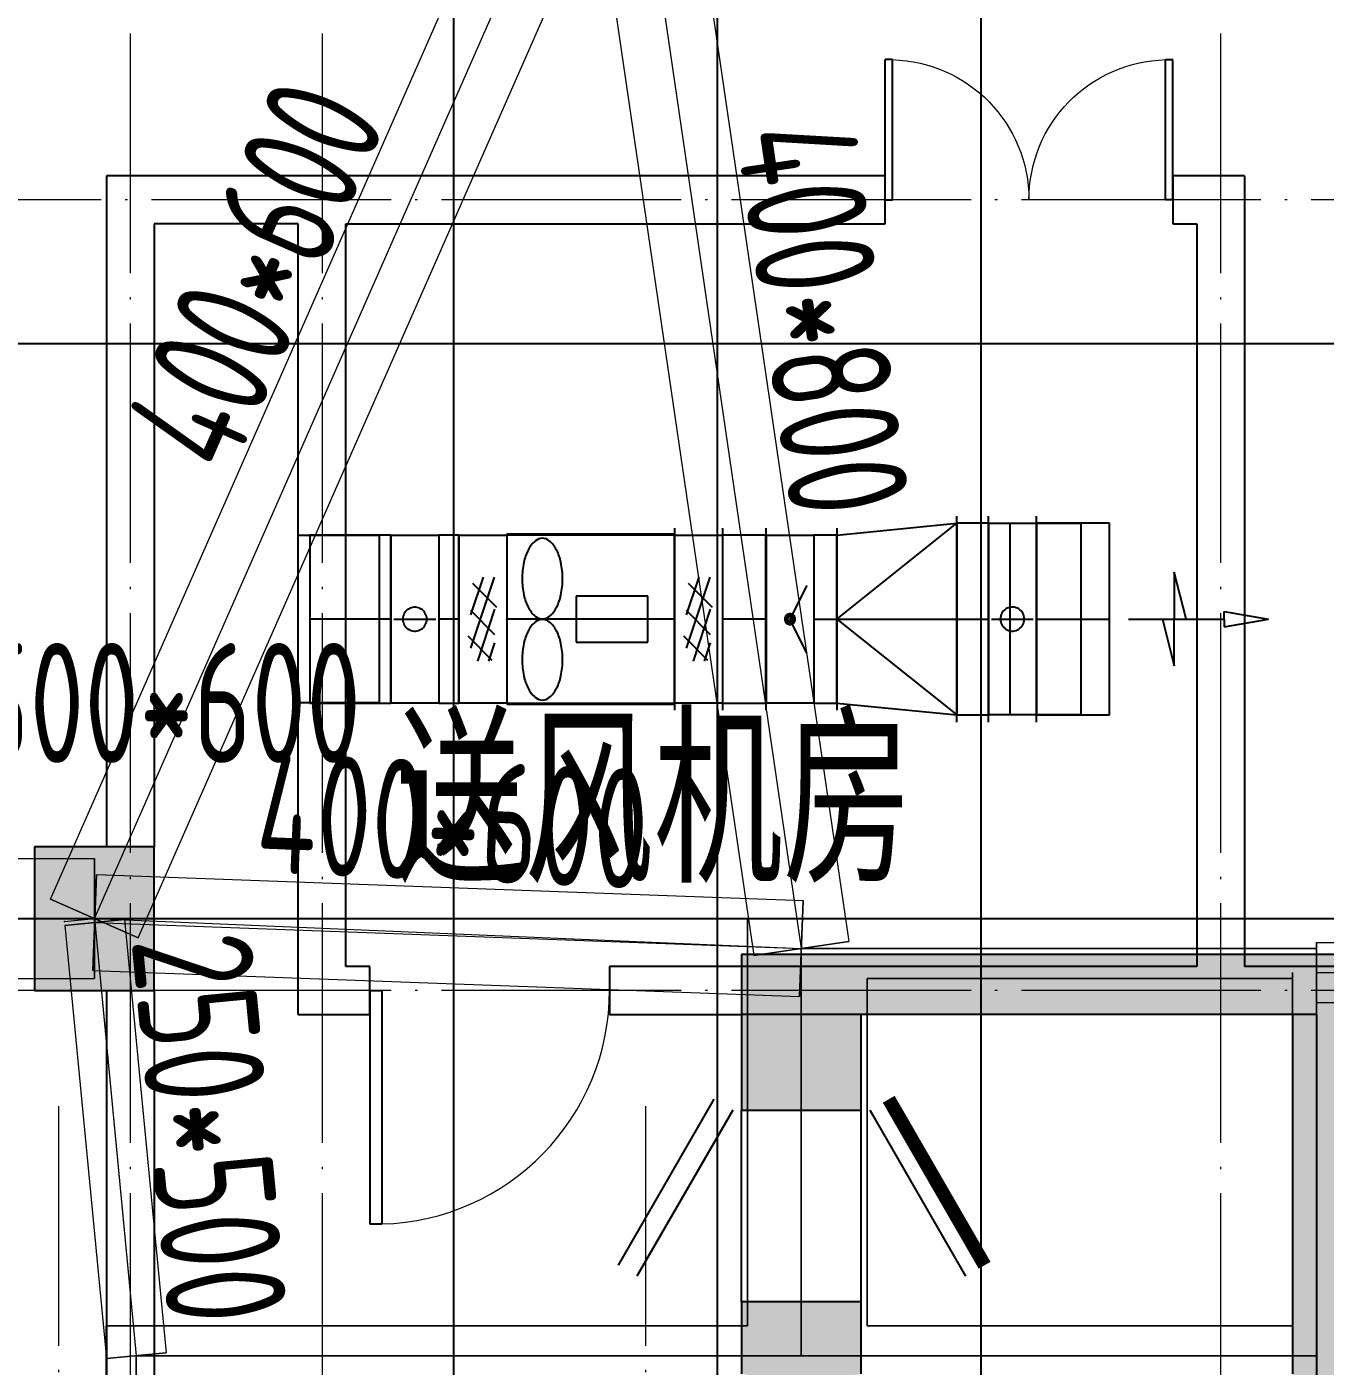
# Model space of a CAD drawing. Extents: x 369444 to 684549, y -549309 to 575337.
# Drawn here: x 480493 to 485911, y 399889 to 405479 of the extents above; entities that cross this region are included whole.
import ezdxf

# ---------------------------------------------------------------- set-up
doc = ezdxf.new("R2010")
doc.units = 0
doc.header["$LTSCALE"] = 1000
doc.header["$MEASUREMENT"] = 0
for name, pattern in [('CENTER2', [1.125, 0.75, -0.125, 0.125, -0.125]), ('DASH', [0.35, 0.25, -0.1]), ('DOTE', [2.42, 2, -0.2, 0.02, -0.2])]:
    doc.linetypes.add(name, pattern=pattern)
for name, color, linetype, lineweight, true_color in [('-1-0-1', 7, 'Continuous', 0, 0xc0c0c0), ('-1-1-2', 7, 'Continuous', 0, 0xc0c0c0), ('-2-0-1', 1, 'Continuous', 0, 0xff0000), ('-2-1-2', 9, 'Continuous', 0, 0x808080), ('1-6-1', 7, 'Continuous', 0, 0x55ff55), ('1-6-2', 7, 'Continuous', 0, 0x55ff55), ('11-6-1', 2, 'Continuous', 0, 0xffff00), ('11-6-2', 2, 'Continuous', 0, 0xffff00), ('11-6-5', 2, 'Continuous', 0, 0xffff00), ('12-6-1', 4, 'Continuous', 0, 0x00ffff), ('12-6-2', 4, 'Continuous', 0, 0x00ffff), ('12-6-5', 4, 'Continuous', 0, 0x00ffff)]:
    doc.layers.add(name, color=color, linetype=linetype, lineweight=lineweight, true_color=true_color)
for name, color, linetype in [('A-WALL-HATCH', 8, 'Continuous'), ('COLUMN', 9, 'Continuous'), ('DOTE', 1, 'Continuous'), ('DUCT-送风中心线', 1, 'CENTER2'), ('DUCT-送风法兰', 2, 'Continuous'), ('DUCT-送风管', 11, 'Continuous'), ('DUCT-送风管端线', 2, 'Continuous'), ('DUCT-送风阀门', 7, 'Continuous'), ('Hvac-Hide', 8, 'DASH'), ('PUB_HATCH', 8, 'Continuous'), ('WALL', 9, 'Continuous'), ('WINDOW', 4, 'Continuous'), ('颜洞口', 1, 'Continuous'), ('风管标注', 3, 'Continuous')]:
    doc.layers.add(name, color=color, linetype=linetype)
doc.layers.add('DOTE2', color=122, linetype='DOTE', lineweight=9)
doc.layers.add('TEXT', color=7, linetype='Continuous', lineweight=13)
doc.styles.add('_HZTXT', font='txt.shx', dxfattribs={"width": 0.8, "bigfont": 'HZTXT.shx'})
doc.styles.add('yjkcad', font='yjkeng.shx', dxfattribs={"width": 0.7, "height": 250, "bigfont": 'yjkchn.shx'})

# ---------------------------------------------------------------- blocks, each defined once
blk = doc.blocks.new('$DorLib2D$00000002')
for p, q in [((-0.5, 0), (-0.5, 0.4875)), ((-0.475, 0.4875), (-0.5, 0.4875)), ((-0.475, 0), (-0.475, 0.4875)), ((0.475, 0), (0.475, 0.4875)), ((0.475, 0.4875), (0.5, 0.4875)), ((0.5, 0), (0.5, 0.4875)), ((-0.5, 0), (-0.475, 0)), ((0.5, 0), (0.475, 0))]:
    blk.add_line(p, q)
at = {"lineweight": 13}
for centre, start, end in [((-0.4875, 0), 0, 88.5307), ((0.4875, 0), 91.4693, 180)]:
    blk.add_arc(centre, 0.4875, start, end, dxfattribs=at)
blk = doc.blocks.new('$DorLib2D$00000001')
for p, q in [((0.45, 0.975), (0.5, 0.975)), ((0.45, 0), (0.45, 0.975)), ((0.5, 0), (0.5, 0.975)), ((0.5, 0), (0.45, 0))]:
    blk.add_line(p, q)
at = {"lineweight": 13}
blk.add_arc((0.475, 0), 0.975, 91.4693, 180, dxfattribs=at)
blk = doc.blocks.new('$DorLib2D$00000196')
at = {"color": 0}
for p, q in [((-0.5, 0.3571), (0.366, 0.8571)), ((-0.5, -0.3571), (0.366, -0.8571)), ((-0.5571, -0.4561), (0.3089, -0.9561))]:
    blk.add_line(p, q, dxfattribs=at)
at = {"color": 0, "const_width": 0.0714}
blk.add_lwpolyline([(-0.5571, 0.4561), (0.3089, 0.9561)], dxfattribs=at)
blk = doc.blocks.new('N-风管')
at = {"color": 0}
for p, q in [((38489319152.223488, 3905497834.975784, 3000.000007), (38489318452.223488, 3905497834.975784, 3000.000007)), ((38489318452.223488, 3905497834.975784, 3000.000007), (38489318452.223488, 3905497124.975784, 3000.000007)), ((38489319152.223488, 3905497124.975784, 3000.000007), (38489319152.223488, 3905497834.975784, 3000.000007)), ((38489321287.434731, 3905497480.634282, -12000), (38489321237.434731, 3905497675.809836, -12000)), ((38489321237.434731, 3905497675.809836, -12000), (38489321237.434731, 3905497480.634282, -12000)), ((38489319039.859497, 3905497575.598365, 3000.000007), (38489318740.654831, 3905497575.598365, 3000.000007)), ((38489318740.654831, 3905497575.598365, 3000.000007), (38489318740.654831, 3905497384.353204, 3000.000007)), ((38489319039.859497, 3905497384.353204, 3000.000007), (38489319039.859497, 3905497575.598365, 3000.000007)), ((38489321445.783272, 3905497479.975731, -12000), (38489321445.783272, 3905497511.437424, -12000)), ((38489321445.783272, 3905497511.437424, -12000), (38489321630.696968, 3905497479.975731, -12000)), ((38489318740.654831, 3905497479.975784, 3000.000007), (38489318600.277267, 3905497479.975784, 3000.000007)), ((38489321045.98481, 3905497479.975731, -12000), (38489321445.783272, 3905497479.975731, -12000)), ((38489321187.603439, 3905497479.975731, -12000), (38489321237.434731, 3905497285.458727, -12000)), ((38489321237.434731, 3905497285.458727, -12000), (38489321237.434731, 3905497480.634282, -12000)), ((38489321445.783272, 3905497448.514038, -12000), (38489321630.696968, 3905497479.975731, -12000)), ((38489321445.783272, 3905497479.975731, -12000), (38489321445.783272, 3905497448.514038, -12000)), ((38489318740.654831, 3905497384.353204, 3000.000007), (38489319039.859497, 3905497384.353204, 3000.000007)), ((38489318452.223488, 3905497124.975784, 3000.000007), (38489319152.223488, 3905497124.975784, 3000.000007))]:
    blk.add_line(p, q, dxfattribs=at)
for centre, major_axis, ratio, start_param, end_param in [((38489318600.277267, 3905497771.417869, 3000.000007), (0.000046, 46.022863), 0.9859156838, 0.0000010201, 0.6838581003), ((38489318600.277267, 3905497771.417869, 3000.000007), (0.000226, 46.022863), 0.9859152181, -0.6838522571, 0.0000049912), ((38489318722.041061, 3905497674.651381, 3000.000007), (-0.000857, 206.373692), 0.9859157873, 1.100606307, 1.3633180995), ((38489318646.921387, 3905497713.372541, 3000.000007), (0.001229, 120.906401), 0.9859153394, 0.6838673752, 1.1006206862), ((38489318553.633141, 3905497713.372541, 3000.000007), (0.000716, 120.906362), 0.9859155793, -1.1006046623, -0.6838511208), ((38489318478.513474, 3905497674.651381, 3000.000007), (-0.002857, 206.373879), 0.9859149594, -1.363336033, -1.1006245105), ((38489318841.481491, 3905497649.149613, 3000.000007), (-0.000195, 330.175539), 0.9859153253, 1.3633217129, 1.5707957435), ((38489318359.073036, 3905497649.149613, 3000.000007), (0.000195, 330.175535), 0.9859153135, -1.5707957442, -1.3633217112), ((38489318841.481491, 3905497649.149613, 3000.000007), (0.000195, 330.175539), 0.9859153253, 1.5707969101, 1.7782709407), ((38489318359.073036, 3905497649.149613, 3000.000007), (-0.000195, 330.175535), 0.9859153135, 4.5049143648, 4.7123883978), ((38489318722.041061, 3905497623.647845, 3000.000007), (0.00093, 206.37369), 0.9859157968, 1.7782749061, 2.0409867044), ((38489318478.513474, 3905497623.647845, 3000.000007), (0.002783, 206.373877), 0.9859149689, 4.2422168063, 4.5049283346), ((38489318646.921387, 3905497584.926686, 3000.000007), (-0.001079, 120.906398), 0.9859153514, 2.040973206, 2.4577265285), ((38489318600.277267, 3905497526.881358, 3000.000007), (-0.000067, 46.022863), 0.9859157191, 2.4577341279, 3.141591179), ((38489318600.277267, 3905497526.881358, 3000.000007), (-0.000206, 46.022863), 0.9859152533, 3.1415881168, 3.825445336), ((38489318553.633141, 3905497584.926686, 3000.000007), (-0.000866, 120.906359), 0.9859155912, 3.8254425243, 4.2421960772), ((38489318722.041061, 3905497336.303724, 3000.000007), (-0.00093, 206.37369), 0.9859157968, 1.1006059492, 1.3633177475), ((38489318646.921387, 3905497375.024883, 3000.000007), (0.001079, 120.906398), 0.9859153514, 0.6838661251, 1.1006194476), ((38489318600.277267, 3905497433.07021, 3000.000007), (0.000067, 46.022863), 0.9859157191, 0.0000014746, 0.6838585256), ((38489318600.277267, 3905497433.07021, 3000.000007), (0.000206, 46.022863), 0.9859152533, -0.6838526825, 0.0000045368), ((38489318553.633141, 3905497375.024883, 3000.000007), (0.000866, 120.906359), 0.9859155912, -1.1006034236, -0.6838498707), ((38489318478.513474, 3905497336.303724, 3000.000007), (-0.002783, 206.373877), 0.9859149689, -1.363335681, -1.1006241527), ((38489318841.481491, 3905497310.801955, 3000.000007), (-0.000195, 330.175539), 0.9859153253, 1.3633217129, 1.5707957435), ((38489318359.073036, 3905497310.801955, 3000.000007), (0.000195, 330.175535), 0.9859153135, -1.5707957442, -1.3633217112), ((38489318841.481491, 3905497310.801955, 3000.000007), (0.000195, 330.175539), 0.9859153253, 1.5707969101, 1.7782709407), ((38489318359.073036, 3905497310.801955, 3000.000007), (-0.000195, 330.175535), 0.9859153135, 4.5049143648, 4.7123883978), ((38489318722.041061, 3905497285.300187, 3000.000007), (0.000857, 206.373692), 0.9859157873, 1.7782745541, 2.0409863466), ((38489318478.513474, 3905497285.300187, 3000.000007), (0.002857, 206.373879), 0.9859149594, 4.2422171641, 4.5049286865), ((38489318646.921387, 3905497246.579028, 3000.000007), (-0.001229, 120.906401), 0.9859153394, 2.0409719674, 2.4577252784), ((38489318600.277267, 3905497188.5337, 3000.000007), (-0.000046, 46.022863), 0.9859156838, 2.4577345533, 3.1415916335), ((38489318600.277267, 3905497188.5337, 3000.000007), (-0.000226, 46.022863), 0.9859152181, 3.1415876624, 3.8254449107), ((38489318553.633141, 3905497246.579028, 3000.000007), (-0.000716, 120.906362), 0.9859155793, 3.8254437744, 4.2421973158)]:
    blk.add_ellipse(centre, major_axis=major_axis, ratio=ratio, start_param=start_param, end_param=end_param, dxfattribs=at)
for p in [(38489318452.223488, 3905497479.975784, 3000.000007), (38489319152.223488, 3905497479.975784, 3000.000007)]:
    blk.add_point(p, dxfattribs=at)
at = {"layer": 'DUCT-送风中心线', "color": 0}
for p, q in [((38489317967.992218, 3905497479.975784), (38489317630.199127, 3905497479.975784)), ((38489318252.223488, 3905497479.975784), (38489318167.992218, 3905497479.975784)), ((38489319152.023491, 3905497479.975777), (38489318452.223488, 3905497479.975784)), ((38489319533.338181, 3905497479.975777), (38489319352.423492, 3905497479.975777)), ((38489319733.337807, 3905497479.975739), (38489319829.123238, 3905497479.975723)), ((38489319829.523232, 3905497479.975723), (38489320329.523239, 3905497480.32106)), ((38489320329.723244, 3905497480.32106), (38489320461.302063, 3905497480.321266)), ((38489320661.702057, 3905497480.321266), (38489320966.98217, 3905497480.321266))]:
    blk.add_line(p, q, dxfattribs=at)
at = {"layer": 'DUCT-送风法兰', "color": 0}
for p, q in [((38489320329.623238, 3905497050.32106), (38489320329.623238, 3905497910.32106)), ((38489320461.402061, 3905497050.321266), (38489320461.402061, 3905497910.321266)), ((38489320661.602058, 3905497050.321266), (38489320661.602058, 3905497910.321266)), ((38489319152.123489, 3905497859.975777), (38489319152.123489, 3905497099.975777)), ((38489319352.323486, 3905497859.975777), (38489319352.323486, 3905497099.975777)), ((38489319533.438187, 3905497859.975777), (38489319533.438187, 3905497099.975777)), ((38489319829.423233, 3905497859.975723), (38489319829.423233, 3905497099.975723))]:
    blk.add_line(p, q, dxfattribs=at)
at = {"layer": 'DUCT-送风管', "color": 0}
for p, q in [((38489319829.523232, 3905497479.975723), (38489320329.523392, 3905497880.32106)), ((38489319829.523376, 3905497829.975723), (38489320329.523392, 3905497880.32106)), ((38489320461.301437, 3905497880.321266), (38489320329.72261, 3905497880.32106)), ((38489320461.502098, 3905497880.321274), (38489320661.502098, 3905497880.321259)), ((38489320966.98217, 3905497880.321266), (38489320661.702057, 3905497880.321266)), ((38489317967.992218, 3905497829.975784), (38489317630.199127, 3905497829.975784)), ((38489317967.992218, 3905497829.975784), (38489318167.992218, 3905497829.975784)), ((38489318252.223488, 3905497829.975784), (38489318167.992218, 3905497829.975784)), ((38489318252.223488, 3905497829.975784), (38489318452.223488, 3905497829.975784)), ((38489319152.023499, 3905497829.975777), (38489318452.223503, 3905497829.975784)), ((38489319152.223488, 3905497829.975777), (38489319352.223488, 3905497829.975777)), ((38489319533.338181, 3905497829.975777), (38489319352.423492, 3905497829.975777)), ((38489319533.538254, 3905497829.975784), (38489319733.538254, 3905497829.975746)), ((38489319829.123291, 3905497829.975723), (38489319733.337868, 3905497829.975739)), ((38489319829.523232, 3905497479.975723), (38489320329.523079, 3905497080.32106)), ((38489317630.199127, 3905497129.975784), (38489317967.992218, 3905497129.975784)), ((38489318167.992218, 3905497129.975784), (38489317967.992218, 3905497129.975784)), ((38489318167.992218, 3905497129.975784), (38489318252.223488, 3905497129.975784)), ((38489318452.223488, 3905497129.975784), (38489318252.223488, 3905497129.975784)), ((38489318452.223488, 3905497129.975784), (38489319152.023483, 3905497129.975777)), ((38489319352.223488, 3905497129.975777), (38489319152.223488, 3905497129.975777)), ((38489319352.423492, 3905497129.975777), (38489319533.338181, 3905497129.975777)), ((38489319733.538116, 3905497129.975746), (38489319533.538116, 3905497129.975784)), ((38489319733.337753, 3905497129.975739), (38489319829.123177, 3905497129.975723)), ((38489319829.523087, 3905497129.975723), (38489320329.523079, 3905497080.32106)), ((38489320329.723862, 3905497080.32106), (38489320461.302689, 3905497080.321266)), ((38489320661.502022, 3905497080.321259), (38489320461.502022, 3905497080.321274)), ((38489320661.702057, 3905497080.321266), (38489320966.98217, 3905497080.321266))]:
    blk.add_line(p, q, dxfattribs=at)
at = {"layer": 'DUCT-送风管端线', "color": 0}
for p, q in [((38489320329.523079, 3905497080.32106), (38489320329.523392, 3905497880.32106)), ((38489320329.72261, 3905497880.32106), (38489320329.723862, 3905497080.32106)), ((38489320461.302689, 3905497080.321266), (38489320461.301437, 3905497880.321266)), ((38489320461.502098, 3905497880.321274), (38489320461.502022, 3905497080.321274)), ((38489320661.502098, 3905497880.321259), (38489320661.502022, 3905497080.321259)), ((38489320661.702057, 3905497880.321266), (38489320661.702057, 3905497080.321266)), ((38489320966.98217, 3905497080.321266), (38489320966.98217, 3905497880.321266)), ((38489317630.199127, 3905497829.975784), (38489317630.199127, 3905497129.975784)), ((38489317967.992218, 3905497129.975784), (38489317967.992218, 3905497829.975784)), ((38489317967.992218, 3905497829.975784), (38489317967.992218, 3905497129.975784)), ((38489318167.992218, 3905497829.975784), (38489318167.992218, 3905497129.975784)), ((38489318167.992218, 3905497829.975784), (38489318167.992218, 3905497129.975784)), ((38489318252.223488, 3905497129.975784), (38489318252.223488, 3905497829.975784)), ((38489318252.223488, 3905497829.975784), (38489318252.223488, 3905497129.975784)), ((38489318452.223503, 3905497829.975784), (38489318452.223488, 3905497129.975784)), ((38489318452.223488, 3905497829.975784), (38489318452.223488, 3905497129.975784)), ((38489319152.023483, 3905497129.975777), (38489319152.023499, 3905497829.975777)), ((38489319152.223488, 3905497829.975777), (38489319152.223488, 3905497129.975777)), ((38489319352.223488, 3905497829.975777), (38489319352.223488, 3905497129.975777)), ((38489319352.423492, 3905497829.975777), (38489319352.423492, 3905497129.975777)), ((38489319533.338181, 3905497129.975777), (38489319533.338181, 3905497829.975777)), ((38489319533.538254, 3905497829.975784), (38489319533.538116, 3905497129.975784)), ((38489319733.538254, 3905497829.975746), (38489319733.538116, 3905497129.975746)), ((38489319829.123177, 3905497129.975723), (38489319829.123291, 3905497829.975723)), ((38489319829.523376, 3905497829.975723), (38489319829.523087, 3905497129.975723))]:
    blk.add_line(p, q, dxfattribs=at)
at = {"layer": 'DUCT-送风阀门', "color": 0}
for p, q in [((38489318302.223488, 3905497498.201447), (38489318353.94561, 3905497654.975784)), ((38489318302.223488, 3905497358.201447), (38489318400.133629, 3905497654.975784)), ((38489319202.223488, 3905497498.201439), (38489319253.94561, 3905497654.975777)), ((38489319202.223488, 3905497358.201439), (38489319300.133629, 3905497654.975777)), ((38489318410.348503, 3905497528.27227), (38489318310.348503, 3905497629.308571)), ((38489319310.348503, 3905497528.272263), (38489319210.348503, 3905497629.308563)), ((38489319703.538208, 3905497619.975746), (38489319633.538193, 3905497479.975761)), ((38489318018.386482, 3905497486.242447), (38489318017.992218, 3905497479.975784)), ((38489318019.563057, 3905497492.410278), (38489318018.386482, 3905497486.242447)), ((38489318021.503403, 3905497498.382011), (38489318019.563057, 3905497492.410278)), ((38489318024.17688, 3905497504.063469), (38489318021.503403, 3905497498.382011)), ((38489318027.541367, 3905497509.365044), (38489318024.17688, 3905497504.063469)), ((38489318031.543793, 3905497514.20314), (38489318027.541367, 3905497509.365044)), ((38489318036.121017, 3905497518.50145), (38489318031.543793, 3905497514.20314)), ((38489318041.200867, 3905497522.192177), (38489318036.121017, 3905497518.50145)), ((38489318046.703247, 3905497525.21714), (38489318041.200867, 3905497522.192177)), ((38489318052.541367, 3905497527.52861), (38489318046.703247, 3905497525.21714)), ((38489318058.623154, 3905497529.090149), (38489318052.541367, 3905497527.52861)), ((38489318064.852692, 3905497529.877121), (38489318058.623154, 3905497529.090149)), ((38489318071.131737, 3905497529.877121), (38489318064.852692, 3905497529.877121)), ((38489318077.361282, 3905497529.090149), (38489318071.131737, 3905497529.877121)), ((38489318083.443069, 3905497527.52861), (38489318077.361282, 3905497529.090149)), ((38489318089.281181, 3905497525.21714), (38489318083.443069, 3905497527.52861)), ((38489318094.783546, 3905497522.192177), (38489318089.281181, 3905497525.21714)), ((38489318099.863419, 3905497518.50145), (38489318094.783546, 3905497522.192177)), ((38489318104.440651, 3905497514.20314), (38489318099.863419, 3905497518.50145)), ((38489318108.443069, 3905497509.365044), (38489318104.440651, 3905497514.20314)), ((38489318111.807549, 3905497504.063469), (38489318108.443069, 3905497509.365044)), ((38489318114.481041, 3905497498.382011), (38489318111.807549, 3905497504.063469)), ((38489318116.421371, 3905497492.410278), (38489318114.481041, 3905497498.382011)), ((38489318117.597954, 3905497486.242447), (38489318116.421371, 3905497492.410278)), ((38489318117.992218, 3905497479.975784), (38489318117.597954, 3905497486.242447)), ((38489318402.223488, 3905497414.962074), (38489318302.223488, 3905497515.998367)), ((38489318330.851601, 3905497304.975784), (38489318402.223488, 3905497521.310333)), ((38489319302.223488, 3905497414.962067), (38489319202.223488, 3905497515.99836)), ((38489319230.851601, 3905497304.975777), (38489319302.223488, 3905497521.310326)), ((38489319611.757248, 3905497484.047333), (38489319611.379959, 3905497479.975769)), ((38489319612.876259, 3905497487.98024), (38489319611.757248, 3905497484.047333)), ((38489319614.698883, 3905497491.640564), (38489319612.876259, 3905497487.98024)), ((38489319617.163063, 3905497494.903664), (38489319614.698883, 3905497491.640564)), ((38489319620.184883, 3905497497.658409), (38489319617.163063, 3905497494.903664)), ((38489319619.139877, 3905497484.203484), (38489319618.599983, 3905497481.402184)), ((38489319620.20018, 3905497486.851982), (38489319619.139877, 3905497484.203484)), ((38489319623.661423, 3905497499.810989), (38489319620.184883, 3905497497.658409)), ((38489319621.742554, 3905497489.251953), (38489319620.20018, 3905497486.851982)), ((38489319623.711243, 3905497491.316658), (38489319621.742554, 3905497489.251953)), ((38489319623.240631, 3905497482.999397), (38489319622.854492, 3905497480.995934)), ((38489319623.998947, 3905497484.893578), (38489319623.240631, 3905497482.999397)), ((38489319627.474297, 3905497501.288109), (38489319623.661423, 3905497499.810989)), ((38489319626.03511, 3905497492.971474), (38489319623.711243, 3905497491.316658)), ((38489319625.102043, 3905497486.610016), (38489319623.998947, 3905497484.893578)), ((38489319626.510033, 3905497488.086678), (38489319625.102043, 3905497486.610016)), ((38489319628.630157, 3905497494.156593), (38489319626.03511, 3905497492.971474)), ((38489319628.172043, 3905497489.270195), (38489319626.510033, 3905497488.086678)), ((38489319631.493683, 3905497502.039459), (38489319627.474297, 3905497501.288109)), ((38489319630.028, 3905497490.117783), (38489319628.172043, 3905497489.270195)), ((38489319631.402603, 3905497494.829178), (38489319628.630157, 3905497494.156593)), ((38489319632.010818, 3905497490.598808), (38489319630.028, 3905497490.117783)), ((38489319634.252213, 3905497494.96492), (38489319631.402603, 3905497494.829178)), ((38489319635.582687, 3905497502.039459), (38489319631.493683, 3905497502.039459)), ((38489319634.048843, 3905497490.695892), (38489319632.010818, 3905497490.598808)), ((38489319636.068413, 3905497490.405518), (38489319634.048843, 3905497490.695892)), ((38489319637.076027, 3905497494.558922), (38489319634.252213, 3905497494.96492)), ((38489319639.602074, 3905497501.288101), (38489319635.582687, 3905497502.039459)), ((38489319637.996536, 3905497489.73819), (38489319636.068413, 3905497490.405518)), ((38489319639.771973, 3905497493.625839), (38489319637.076027, 3905497494.558922)), ((38489319639.763519, 3905497488.718025), (38489319637.996536, 3905497489.73819)), ((38489319643.414963, 3905497499.810982), (38489319639.602074, 3905497501.288101)), ((38489319641.305496, 3905497487.381889), (38489319639.763519, 3905497488.718025)), ((38489319642.242607, 3905497492.199417), (38489319639.771973, 3905497493.625839)), ((38489319642.566757, 3905497485.778076), (38489319641.305496, 3905497487.381889)), ((38489319644.398659, 3905497490.331192), (38489319642.242607, 3905497492.199417)), ((38489319643.501694, 3905497483.964546), (38489319642.566757, 3905497485.778076)), ((38489319646.891487, 3905497497.658394), (38489319643.414963, 3905497499.810982)), ((38489319644.076523, 3905497482.006859), (38489319643.501694, 3905497483.964546)), ((38489319644.27047, 3905497479.975761), (38489319644.076523, 3905497482.006859)), ((38489319646.16217, 3905497488.088699), (38489319644.398659, 3905497490.331192)), ((38489319647.469421, 3905497485.552986), (38489319646.16217, 3905497488.088699)), ((38489319649.913307, 3905497494.903648), (38489319646.891487, 3905497497.658394)), ((38489319648.273163, 3905497482.815697), (38489319647.469421, 3905497485.552986)), ((38489319648.544342, 3905497479.975761), (38489319648.273163, 3905497482.815697)), ((38489319652.37748, 3905497491.640556), (38489319649.913307, 3905497494.903648)), ((38489319654.200111, 3905497487.980225), (38489319652.37748, 3905497491.640556)), ((38489319655.319107, 3905497484.047318), (38489319654.200111, 3905497487.980225)), ((38489319655.696404, 3905497479.975754), (38489319655.319107, 3905497484.047318)), ((38489320511.896317, 3905497486.587936), (38489320511.50206, 3905497480.321274)), ((38489320513.072906, 3905497492.755768), (38489320511.896317, 3905497486.587936)), ((38489320515.013237, 3905497498.727501), (38489320513.072906, 3905497492.755768)), ((38489320517.686729, 3905497504.408958), (38489320515.013237, 3905497498.727501)), ((38489320521.051224, 3905497509.710533), (38489320517.686729, 3905497504.408958)), ((38489320525.053627, 3905497514.54863), (38489320521.051224, 3905497509.710533)), ((38489320529.630867, 3905497518.846931), (38489320525.053627, 3905497514.54863)), ((38489320534.710732, 3905497522.537666), (38489320529.630867, 3905497518.846931)), ((38489320540.213097, 3905497525.562622), (38489320534.710732, 3905497522.537666)), ((38489320546.051224, 3905497527.874092), (38489320540.213097, 3905497525.562622)), ((38489320552.133003, 3905497529.435631), (38489320546.051224, 3905497527.874092)), ((38489320558.362549, 3905497530.222603), (38489320552.133003, 3905497529.435631)), ((38489320564.641602, 3905497530.222603), (38489320558.362549, 3905497530.222603)), ((38489320570.87114, 3905497529.435631), (38489320564.641602, 3905497530.222603)), ((38489320576.952919, 3905497527.874092), (38489320570.87114, 3905497529.435631)), ((38489320582.791039, 3905497525.562614), (38489320576.952919, 3905497527.874092)), ((38489320588.293411, 3905497522.537659), (38489320582.791039, 3905497525.562614)), ((38489320593.373268, 3905497518.846924), (38489320588.293411, 3905497522.537659)), ((38489320597.9505, 3905497514.548615), (38489320593.373268, 3905497518.846924)), ((38489320601.952919, 3905497509.710526), (38489320597.9505, 3905497514.548615)), ((38489320605.317398, 3905497504.408943), (38489320601.952919, 3905497509.710526)), ((38489320607.990891, 3905497498.727486), (38489320605.317398, 3905497504.408943)), ((38489320609.931221, 3905497492.755753), (38489320607.990891, 3905497498.727486)), ((38489320611.107803, 3905497486.587921), (38489320609.931221, 3905497492.755753)), ((38489320611.50206, 3905497480.321259), (38489320611.107803, 3905497486.587921)), ((38489317980.492218, 3905497479.975784), (38489318155.492218, 3905497479.975784)), ((38489318017.992218, 3905497479.975784), (38489318018.386482, 3905497473.709122)), ((38489318018.386482, 3905497473.709122), (38489318019.563057, 3905497467.54129)), ((38489318019.563057, 3905497467.54129), (38489318021.503403, 3905497461.569557)), ((38489318021.503403, 3905497461.569557), (38489318024.17688, 3905497455.8881)), ((38489318024.17688, 3905497455.8881), (38489318027.541367, 3905497450.586525)), ((38489318027.541367, 3905497450.586525), (38489318031.543793, 3905497445.748428)), ((38489318031.543793, 3905497445.748428), (38489318036.121017, 3905497441.450119)), ((38489318036.121017, 3905497441.450119), (38489318041.200867, 3905497437.759392)), ((38489318041.200867, 3905497437.759392), (38489318046.703247, 3905497434.734428)), ((38489318046.703247, 3905497434.734428), (38489318052.541367, 3905497432.422958)), ((38489318052.541367, 3905497432.422958), (38489318058.623154, 3905497430.86142)), ((38489318058.623154, 3905497430.86142), (38489318064.852692, 3905497430.074448)), ((38489318064.852692, 3905497430.074448), (38489318071.131737, 3905497430.074448)), ((38489318071.131737, 3905497430.074448), (38489318077.361282, 3905497430.86142)), ((38489318077.361282, 3905497430.86142), (38489318083.443069, 3905497432.422958)), ((38489318083.443069, 3905497432.422958), (38489318089.281181, 3905497434.734428)), ((38489318089.281181, 3905497434.734428), (38489318094.783546, 3905497437.759392)), ((38489318094.783546, 3905497437.759392), (38489318099.863419, 3905497441.450119)), ((38489318099.863419, 3905497441.450119), (38489318104.440651, 3905497445.748428)), ((38489318104.440651, 3905497445.748428), (38489318108.443069, 3905497450.586525)), ((38489318108.443069, 3905497450.586525), (38489318111.807549, 3905497455.8881)), ((38489318111.807549, 3905497455.8881), (38489318114.481041, 3905497461.569557)), ((38489318114.481041, 3905497461.569557), (38489318116.421371, 3905497467.54129)), ((38489318116.421371, 3905497467.54129), (38489318117.597954, 3905497473.709122)), ((38489318117.597954, 3905497473.709122), (38489318117.992218, 3905497479.975784)), ((38489319611.379959, 3905497479.975769), (38489319611.757248, 3905497475.904205)), ((38489319611.757248, 3905497475.904205), (38489319612.876259, 3905497471.971298)), ((38489319612.876259, 3905497471.971298), (38489319614.698883, 3905497468.310966)), ((38489319614.698883, 3905497468.310966), (38489319617.163063, 3905497465.047874)), ((38489319617.163063, 3905497465.047874), (38489319620.184868, 3905497462.293129)), ((38489319618.599983, 3905497481.402184), (38489319618.599968, 3905497478.549339)), ((38489319618.599968, 3905497478.549339), (38489319619.139877, 3905497475.748039)), ((38489319619.139877, 3905497475.748039), (38489319620.200172, 3905497473.099541)), ((38489319620.184868, 3905497462.293129), (38489319623.661423, 3905497460.140541)), ((38489319620.200172, 3905497473.099541), (38489319621.742538, 3905497470.69957)), ((38489319621.742538, 3905497470.69957), (38489319623.711227, 3905497468.634865)), ((38489319622.854492, 3905497480.995934), (38489319622.854492, 3905497478.955589)), ((38489319622.854492, 3905497478.955589), (38489319623.240631, 3905497476.952126)), ((38489319623.240631, 3905497476.952126), (38489319623.998947, 3905497475.057945)), ((38489319623.661423, 3905497460.140541), (38489319627.474297, 3905497458.663422)), ((38489319623.711227, 3905497468.634865), (38489319626.035103, 3905497466.980049)), ((38489319623.998947, 3905497475.057945), (38489319625.102043, 3905497473.341507)), ((38489319625.102043, 3905497473.341507), (38489319626.510033, 3905497471.864845)), ((38489319626.035103, 3905497466.980049), (38489319628.630142, 3905497465.79493)), ((38489319626.510033, 3905497471.864845), (38489319628.172043, 3905497470.681328)), ((38489319627.474297, 3905497458.663422), (38489319631.493683, 3905497457.912064)), ((38489319628.172043, 3905497470.681328), (38489319630.028, 3905497469.83374)), ((38489319628.630142, 3905497465.79493), (38489319631.402573, 3905497465.122345)), ((38489319630.028, 3905497469.83374), (38489319632.010818, 3905497469.352715)), ((38489319631.402573, 3905497465.122345), (38489319634.252197, 3905497464.986603)), ((38489319631.493683, 3905497457.912064), (38489319635.58268, 3905497457.912064)), ((38489319632.010818, 3905497469.352715), (38489319634.048843, 3905497469.25563)), ((38489319703.538147, 3905497339.975746), (38489319633.538193, 3905497479.975761)), ((38489319634.048843, 3905497469.25563), (38489319636.068413, 3905497469.546005)), ((38489319634.252197, 3905497464.986603), (38489319637.076012, 3905497465.392601)), ((38489319635.58268, 3905497457.912064), (38489319639.602074, 3905497458.663414)), ((38489319636.068413, 3905497469.546005), (38489319637.996536, 3905497470.213333)), ((38489319637.076012, 3905497465.392601), (38489319639.771957, 3905497466.325684)), ((38489319637.996536, 3905497470.213333), (38489319639.763519, 3905497471.233498)), ((38489319639.602074, 3905497458.663414), (38489319643.414948, 3905497460.140533)), ((38489319639.763519, 3905497471.233498), (38489319641.305496, 3905497472.569633)), ((38489319639.771957, 3905497466.325684), (38489319642.242599, 3905497467.752106)), ((38489319641.305496, 3905497472.569633), (38489319642.566757, 3905497474.173447)), ((38489319642.242599, 3905497467.752106), (38489319644.398643, 3905497469.620331)), ((38489319642.566757, 3905497474.173447), (38489319643.501694, 3905497475.986977)), ((38489319643.414948, 3905497460.140533), (38489319646.891487, 3905497462.293114)), ((38489319643.501694, 3905497475.986977), (38489319644.076523, 3905497477.944664)), ((38489319644.076523, 3905497477.944664), (38489319644.27047, 3905497479.975761)), ((38489319644.398643, 3905497469.620331), (38489319646.162163, 3905497471.862823)), ((38489319646.162163, 3905497471.862823), (38489319647.469414, 3905497474.398537)), ((38489319646.891487, 3905497462.293114), (38489319649.9133, 3905497465.047859)), ((38489319647.469414, 3905497474.398537), (38489319648.273163, 3905497477.135826)), ((38489319648.273163, 3905497477.135826), (38489319648.544342, 3905497479.975761)), ((38489319649.9133, 3905497465.047859), (38489319652.37748, 3905497468.310959)), ((38489319652.37748, 3905497468.310959), (38489319654.200104, 3905497471.971283)), ((38489319654.200104, 3905497471.971283), (38489319655.319107, 3905497475.90419)), ((38489319655.319107, 3905497475.90419), (38489319655.696404, 3905497479.975754)), ((38489320474.00206, 3905497480.321274), (38489320649.00206, 3905497480.321259)), ((38489320511.50206, 3905497480.321274), (38489320511.896317, 3905497474.054611)), ((38489320511.896317, 3905497474.054611), (38489320513.072899, 3905497467.88678)), ((38489320513.072899, 3905497467.88678), (38489320515.013229, 3905497461.915047)), ((38489320515.013229, 3905497461.915047), (38489320517.686722, 3905497456.233589)), ((38489320517.686722, 3905497456.233589), (38489320521.051201, 3905497450.932007)), ((38489320521.051201, 3905497450.932007), (38489320525.053619, 3905497446.093918)), ((38489320525.053619, 3905497446.093918), (38489320529.630852, 3905497441.795609)), ((38489320529.630852, 3905497441.795609), (38489320534.710709, 3905497438.104874)), ((38489320534.710709, 3905497438.104874), (38489320540.213081, 3905497435.079918)), ((38489320540.213081, 3905497435.079918), (38489320546.051201, 3905497432.76844)), ((38489320546.051201, 3905497432.76844), (38489320552.13298, 3905497431.206902)), ((38489320552.13298, 3905497431.206902), (38489320558.362518, 3905497430.41993)), ((38489320558.362518, 3905497430.41993), (38489320564.641571, 3905497430.41993)), ((38489320564.641571, 3905497430.41993), (38489320570.871117, 3905497431.206902)), ((38489320570.871117, 3905497431.206902), (38489320576.952904, 3905497432.76844)), ((38489320576.952904, 3905497432.76844), (38489320582.791023, 3905497435.07991)), ((38489320582.791023, 3905497435.07991), (38489320588.293388, 3905497438.104866)), ((38489320588.293388, 3905497438.104866), (38489320593.373253, 3905497441.795601)), ((38489320593.373253, 3905497441.795601), (38489320597.950493, 3905497446.093903)), ((38489320597.950493, 3905497446.093903), (38489320601.952904, 3905497450.931999)), ((38489320601.952904, 3905497450.931999), (38489320605.31739, 3905497456.233574)), ((38489320605.31739, 3905497456.233574), (38489320607.990883, 3905497461.915031)), ((38489320607.990883, 3905497461.915031), (38489320609.931213, 3905497467.886765)), ((38489320609.931213, 3905497467.886765), (38489320611.107803, 3905497474.054596)), ((38489320611.107803, 3905497474.054596), (38489320611.50206, 3905497480.321259)), ((38489318390.616341, 3905497307.742088), (38489318290.616341, 3905497408.778381)), ((38489318377.039619, 3905497304.975784), (38489318402.223488, 3905497381.310333)), ((38489319290.616341, 3905497307.742081), (38489319190.616341, 3905497408.778374)), ((38489319277.039619, 3905497304.975777), (38489319302.223488, 3905497381.310326))]:
    blk.add_line(p, q, dxfattribs=at)
at = {"layer": 'Hvac-Hide', "color": 0}
blk.add_line((38489319733.337868, 3905497829.975739), (38489319733.337753, 3905497129.975754), dxfattribs=at)
at = {"layer": '颜洞口', "color": 0}
for p, q in [((38489320551.98217, 3905497880.321266), (38489320846.641747, 3905497880.321266)), ((38489320551.98217, 3905497080.321266), (38489320551.98217, 3905497880.321266)), ((38489320846.641747, 3905497880.321266), (38489320846.641747, 3905497080.321266)), ((38489317580.723488, 3905497830.32132), (38489317918.516571, 3905497830.32132)), ((38489317580.723488, 3905497130.32132), (38489317580.723488, 3905497830.32132)), ((38489317918.516571, 3905497830.32132), (38489317918.516571, 3905497130.32132)), ((38489317918.516571, 3905497130.32132), (38489317580.723488, 3905497130.32132)), ((38489320846.641747, 3905497080.321266), (38489320551.98217, 3905497080.321266))]:
    blk.add_line(p, q, dxfattribs=at)

msp = doc.modelspace()

# ---------------------------------------------------------------- hatches: boundary and pattern name
at = {"layer": 'A-WALL-HATCH'}
msp.add_hatch(color=256, dxfattribs=at).paths.add_polyline_path([(481024.7, 401456.5), (481024.7, 402056.5), (480524.7, 402056.5), (480524.7, 401456.5)])
at = {"layer": 'PUB_HATCH'}
for points in [[(485774.6, 401357), (486074.6, 401607), (483474.6, 401607), (483974.6, 401357)], [(483474.6, 401607), (483474.6, 400957), (483974.6, 400957), (483974.6, 401357)], [(486074.6, 401607), (485774.6, 401357), (485774.6, 399857), (485834.6, 399727), (486074.6, 399707)], [(483974.6, 399857), (483974.6, 400157), (483474.6, 400157), (483474.6, 399857), (483714.6, 399807)]]:
    msp.add_hatch(color=256, dxfattribs=at).paths.add_polyline_path(points)

# ---------------------------------------------------------------- linework, layer by layer
at = {"layer": '-1-0-1', "color": 0}
for p in [(480649.9, 401745, -3600), (480774.4, 401756.9, -3600), (483724.4, 401631.9, -3600), (485874.3, 401631.9, -3600), (485874.3, 401532, -3600), (480949.4, 399932, -3600), (483724.4, 399932, -3600), (485874.3, 399932, -3600)]:
    msp.add_point(p, dxfattribs=at)
at = {"layer": '-1-1-2', "color": 0}
for p, q in [((480649.9, 401745, -3600), (480649.9, 401745)), ((480774.4, 401756.9, -3600), (480774.4, 401756.9)), ((483724.4, 401631.9, -3600), (483724.4, 401631.9)), ((485874.3, 401631.9, -3600), (485874.3, 401631.9)), ((485874.3, 401532, -3600), (485874.3, 401532)), ((480949.4, 399932, -3600), (480949.4, 399932)), ((483724.4, 399932, -3600), (483724.4, 399932)), ((485874.3, 399932, -3600), (485874.3, 399932))]:
    msp.add_line(p, q, dxfattribs=at)
at = {"layer": '-2-0-1', "color": 0}
for p, q in [((480774.4, 401756.9, -3600), (482974.3, 406757.1, -3600)), ((482974.3, 406757.1, -3600), (483724.4, 401631.9, -3600)), ((475174.3, 401757.1, -3600), (480774.4, 401756.9, -3600)), ((480649.9, 401745, -3600), (480774.4, 401756.9, -3600)), ((480774.4, 401756.9, -3600), (483724.4, 401631.9, -3600)), ((480774.4, 401756.9, -3600), (480949.4, 399932, -3600)), ((483724.4, 401631.9, -3600), (485874.3, 401631.9, -3600)), ((483724.4, 399932, -3600), (483724.4, 401631.9, -3600)), ((485874.3, 401532, -3600), (485874.3, 401631.9, -3600)), ((485874.3, 401532, -3600), (487599.4, 401532, -3600)), ((485874.3, 399932, -3600), (485874.3, 401532, -3600)), ((480949.4, 398007, -3600), (480949.4, 399932, -3600)), ((480949.4, 399932, -3600), (483724.4, 399932, -3600)), ((483724.4, 399932, -3600), (485874.3, 399932, -3600)), ((485874.3, 398831.9, -3600), (485874.3, 399932, -3600))]:
    msp.add_line(p, q, dxfattribs=at)
at = {"layer": '-2-1-2', "color": 0}
for p, q in [((480774.4, 401756.9), (482974.3, 406757.1)), ((482974.3, 406757.1), (483724.4, 401631.9)), ((475174.3, 401757.1), (480774.4, 401756.9)), ((480649.9, 401745), (480774.4, 401756.9)), ((480774.4, 401756.9), (483724.4, 401631.9)), ((480774.4, 401756.9), (480949.4, 399932)), ((483724.4, 401631.9), (485874.3, 401631.9)), ((483724.4, 399932), (483724.4, 401631.9)), ((485874.3, 401532), (485874.3, 401631.9)), ((485874.3, 401532), (487599.4, 401532)), ((485874.3, 399932), (485874.3, 401532)), ((480949.4, 398007), (480949.4, 399932)), ((480949.4, 399932), (483724.4, 399932)), ((483724.4, 399932), (485874.3, 399932)), ((485874.3, 398831.9), (485874.3, 399932))]:
    msp.add_line(p, q, dxfattribs=at)
at = {"layer": '1-6-1', "color": 0}
for p, q in [((483499.4, 401756.9, -3600), (483499.4, 401756.9)), ((486074.3, 401756.9, -3600), (483499.4, 401756.9, -3600)), ((483499.4, 401756.9), (486074.3, 401756.9)), ((483499.4, 401756.9, -3600), (483499.4, 400057, -3600)), ((483499.4, 401756.9), (483499.4, 401756.9, -3600)), ((483499.4, 400057), (483499.4, 401756.9)), ((485774.3, 401532, -3600), (485774.3, 401532)), ((485774.3, 401506.9, -3600), (485774.3, 401532, -3600)), ((485774.3, 401532), (485774.3, 401506.9)), ((485774.3, 401532, -3600), (485774.3, 400057, -3600)), ((485774.3, 401532), (485774.3, 401532, -3600)), ((485774.3, 400057), (485774.3, 401532)), ((483999.4, 401506.9), (483999.4, 401506.9, -3600)), ((485774.3, 401506.9), (483999.4, 401506.9)), ((483999.4, 401506.9, -3600), (485774.3, 401506.9, -3600)), ((483999.4, 401506.9), (483999.4, 400057)), ((483999.4, 401506.9, -3600), (483999.4, 401506.9)), ((483999.4, 400057, -3600), (483999.4, 401506.9, -3600)), ((485774.3, 401506.9), (485774.3, 401506.9, -3600)), ((485774.3, 401506.9, -3600), (485774.3, 401506.9)), ((480824.4, 400057, -3600), (480824.4, 400057)), ((483499.4, 400057, -3600), (480824.4, 400057, -3600)), ((480824.4, 400057), (483499.4, 400057)), ((480824.4, 400057, -3600), (480824.4, 398007, -3600)), ((480824.4, 400057), (480824.4, 400057, -3600)), ((480824.4, 398007), (480824.4, 400057)), ((483499.4, 400057, -3600), (483499.4, 400057)), ((483499.4, 400057), (483499.4, 400057, -3600)), ((483999.4, 400057, -3600), (483999.4, 400057)), ((485774.3, 400057, -3600), (483999.4, 400057, -3600)), ((483999.4, 400057), (485774.3, 400057)), ((483999.4, 400057), (483999.4, 400057, -3600)), ((485774.3, 400057, -3600), (485774.3, 400057)), ((485774.3, 400057), (485774.3, 400057, -3600))]:
    msp.add_line(p, q, dxfattribs=at)
at = {"layer": '1-6-2', "color": 0}
for p, q in [((483724.4, 401631.9), (483724.4, 401631.9, -3600)), ((485874.3, 401631.9), (483724.4, 401631.9)), ((483724.4, 401631.9, -3600), (485874.3, 401631.9, -3600)), ((483724.4, 401631.9), (483724.4, 399932)), ((483724.4, 401631.9, -3600), (483724.4, 401631.9)), ((483724.4, 399932, -3600), (483724.4, 401631.9, -3600)), ((485874.3, 401631.9), (485874.3, 401532)), ((485874.3, 401631.9, -3600), (485874.3, 401631.9)), ((485874.3, 401532, -3600), (485874.3, 401631.9, -3600)), ((485874.3, 401631.9, -3600), (485874.3, 401631.9)), ((485874.3, 401532), (485874.3, 401532, -3600)), ((485874.3, 401532), (485874.3, 399932)), ((485874.3, 401532, -3600), (485874.3, 401532)), ((485874.3, 399932, -3600), (485874.3, 401532, -3600)), ((480949.4, 399932), (480949.4, 399932, -3600)), ((483724.4, 399932), (480949.4, 399932)), ((480949.4, 399932, -3600), (483724.4, 399932, -3600)), ((480949.4, 399932), (480949.4, 398007)), ((480949.4, 399932, -3600), (480949.4, 399932)), ((480949.4, 398007, -3600), (480949.4, 399932, -3600)), ((483724.4, 399932), (483724.4, 399932, -3600)), ((485874.3, 399932), (483724.4, 399932)), ((483724.4, 399932, -3600), (485874.3, 399932, -3600)), ((483724.4, 399932), (483724.4, 399932, -3600)), ((483724.4, 399932, -3600), (483724.4, 399932)), ((485874.3, 399932), (485874.3, 398831.9)), ((485874.3, 399932, -3600), (485874.3, 399932)), ((485874.3, 398831.9, -3600), (485874.3, 399932, -3600)), ((485874.3, 399932), (485874.3, 399932, -3600)), ((485874.3, 399932, -3600), (485874.3, 399932))]:
    msp.add_line(p, q, dxfattribs=at)
at = {"layer": '11-6-1', "color": 0}
for p, q in [((480524.4, 402056.9), (480524.4, 401456.9)), ((481024.4, 402056.9), (480524.4, 402056.9)), ((480524.4, 402056.9, -3600), (480524.4, 401456.9, -3600)), ((481024.4, 402056.9, -3600), (480524.4, 402056.9, -3600)), ((480524.4, 402056.9, -3600), (480524.4, 402056.9)), ((481024.4, 401456.9), (481024.4, 402056.9)), ((481024.4, 401456.9, -3600), (481024.4, 402056.9, -3600)), ((481024.4, 402056.9, -3600), (481024.4, 402056.9)), ((480524.4, 401456.9), (481024.4, 401456.9)), ((480524.4, 401456.9, -3600), (481024.4, 401456.9, -3600)), ((480524.4, 401456.9, -3600), (480524.4, 401456.9)), ((481024.4, 401456.9, -3600), (481024.4, 401456.9))]:
    msp.add_line(p, q, dxfattribs=at)
at = {"layer": '11-6-2', "color": 0}
msp.add_line((480774.4, 401756.9, -3600), (480774.4, 401756.9), dxfattribs=at)
at = {"layer": '12-6-1', "color": 0}
for p, q in [((480591.3, 401837.5), (482791.3, 406837.6)), ((480591.3, 401837.5, -600), (482791.3, 406837.6, -600)), ((483172.2, 406786), (483922.3, 401660.9)), ((483172.2, 406786, -800), (483922.3, 401660.9, -800)), ((482776.4, 406728.1), (483526.5, 401603)), ((482776.4, 406728.1, -800), (483526.5, 401603, -800)), ((480957.4, 401676.4), (483157.4, 406676.5)), ((480957.4, 401676.4, -600), (483157.4, 406676.5, -600)), ((475174.3, 402007.1), (480774.4, 402006.9)), ((475174.3, 402007.1, -700), (480774.4, 402006.9, -700)), ((480774.4, 402006.9), (480774.4, 401506.9)), ((480774.4, 402006.9, -700), (480774.4, 402006.9)), ((480774.4, 401506.9, -700), (480774.4, 402006.9, -700)), ((480783.3, 401940.2), (480768.6, 401540.5)), ((480768.6, 401540.5, -600), (480783.3, 401940.2, -600)), ((480783.3, 401940.2, -600), (480783.3, 401940.2)), ((480783.3, 401940.2), (483731.7, 401831.8)), ((480783.3, 401940.2, -600), (483731.7, 401831.8, -600)), ((480591.3, 401837.5), (480957.4, 401676.4)), ((480591.3, 401837.5, -600), (480591.3, 401837.5)), ((480957.4, 401676.4, -600), (480591.3, 401837.5, -600)), ((483731.7, 401831.8), (483717, 401432.1)), ((483717, 401432.1, -600), (483731.7, 401831.8, -600)), ((483731.7, 401831.8, -600), (483731.7, 401831.8)), ((480900.4, 401752.3), (480651.5, 401728.4)), ((480651.5, 401728.4, -500), (480900.4, 401752.3, -500)), ((480900.4, 401752.3, -500), (480900.4, 401752.3)), ((480900.4, 401752.3), (481073.8, 399943.9)), ((480900.4, 401752.3, -500), (481073.8, 399943.9, -500)), ((480651.5, 401728.4), (480651.5, 401728.4, -500)), ((480651.5, 401728.4), (480824.9, 399920)), ((480651.5, 401728.4, -500), (480824.9, 399920, -500)), ((480957.4, 401676.4), (480957.4, 401676.4, -600)), ((483922.3, 401660.9), (483526.5, 401603)), ((483526.5, 401603, -800), (483922.3, 401660.9, -800)), ((483922.3, 401660.9, -800), (483922.3, 401660.9)), ((485874.3, 401657), (485874.3, 401407)), ((485874.3, 401657, -500), (485874.3, 401657)), ((485874.3, 401407, -500), (485874.3, 401657, -500)), ((485874.3, 401657), (487599.4, 401657)), ((485874.3, 401657, -500), (487599.4, 401657, -500)), ((483526.5, 401603), (483526.5, 401603, -800)), ((480768.6, 401540.5), (480768.6, 401540.5, -600)), ((480768.6, 401540.5), (483717, 401432.1)), ((480768.6, 401540.5, -600), (483717, 401432.1, -600)), ((475174.3, 401507.1), (480774.4, 401506.9)), ((475174.3, 401507.1, -700), (480774.4, 401506.9, -700)), ((480774.4, 401506.9), (480774.4, 401506.9, -700)), ((483717, 401432.1), (483717, 401432.1, -600)), ((485874.3, 401407), (485874.3, 401407, -500)), ((485874.3, 401407), (487599.4, 401407)), ((485874.3, 401407, -500), (487599.4, 401407, -500)), ((481073.8, 399943.9), (480824.9, 399920)), ((480824.9, 399920, -500), (481073.8, 399943.9, -500)), ((480824.9, 399920), (480824.9, 399920, -500)), ((481073.8, 399943.9, -500), (481073.8, 399943.9))]:
    msp.add_line(p, q, dxfattribs=at)
at = {"layer": '12-6-2', "color": 0}
for p, q in [((480774.4, 401756.9), (482974.3, 406757.1)), ((482974.3, 406757.1), (483724.4, 401631.9)), ((475174.3, 401757.1), (480774.4, 401756.9)), ((480776, 401740.4), (483724.4, 401631.9)), ((480776, 401740.4), (480949.4, 399932)), ((485874.3, 401532), (487599.4, 401532))]:
    msp.add_line(p, q, dxfattribs=at)
at = {"layer": 'COLUMN', "color": 8}
for p, q in [((481024.7, 402056.5), (480524.7, 402056.5)), ((480524.7, 402056.5), (480524.7, 401456.5)), ((481024.7, 401456.5), (481024.7, 402056.5)), ((480524.7, 401456.5), (481024.7, 401456.5))]:
    msp.add_line(p, q, dxfattribs=at)
at = {"layer": 'DOTE', "color": 8}
for p, q in [((482274.5, 59364.2), (482274.5, 476704.8)), ((483374.5, 59364.2), (483374.5, 476704.8)), ((484474.5, 261807), (484474.5, 476704.8))]:
    msp.add_line(p, q, dxfattribs=at)
at = {"layer": 'DOTE', "color": 8, "lineweight": -2}
for p, q in [((377844.4, 404157), (624570.9, 404157)), ((377844.4, 401757), (624570.9, 401757))]:
    msp.add_line(p, q, dxfattribs=at)
at = {"layer": 'DOTE2', "linetype": 'DOTE', "ltscale": 0.5}
for points in [[(480924.5, 405451.1), (480924.5, 396981.8)], [(481724.5, 405451.1), (481724.5, 396981.8)], [(485474.5, 405451.1), (485474.5, 396981.8)], [(486852.8, 404757), (478383.5, 404757)], [(486852.8, 401456.9), (478383.5, 401456.9)], [(480624.6, 400974), (480624.6, 389573.4)]]:
    msp.add_lwpolyline(points, dxfattribs=at)
at = {"layer": 'DOTE2', "linetype": 'DOTE', "ltscale": 0.5, "elevation": 96.6}
msp.add_lwpolyline([(483074.5, 400974), (483074.5, 389573.4)], dxfattribs=at)
at = {"layer": 'WALL', "linetype": 'ByBlock'}
for p, q in [((480824.5, 404857), (480824.5, 402056.5)), ((481724.5, 404857), (480824.5, 404857)), ((484074.5, 404857), (481724.5, 404857)), ((484074.5, 404657), (484074.5, 404857)), ((485574.5, 404857), (485274.5, 404857)), ((485274.5, 404857), (485274.5, 404657)), ((485574.5, 404857), (485574.5, 401557)), ((481024.5, 404657), (481024.5, 402056.5)), ((481624.5, 404657), (481024.5, 404657)), ((481824.5, 404657), (484074.5, 404657)), ((485274.5, 404657), (485374.5, 404657)), ((485374.5, 404657), (485374.5, 401557)), ((485374.5, 401557), (483474.5, 401557)), ((486074.5, 401557), (485574.5, 401557)), ((480824.5, 401456.5), (480824.5, 399607)), ((481024.5, 401456.5), (481024.5, 399807)), ((485474.5, 401357), (483474.5, 401357)), ((485874.5, 401357), (485474.5, 401357)), ((485874.5, 401357), (485874.5, 399807))]:
    msp.add_line(p, q, dxfattribs=at)
at = {"layer": 'WALL'}
for p, q in [((481624.5, 401356.9), (481624.5, 404657)), ((481824.5, 401556.9), (481824.5, 404657)), ((486074.6, 401607), (483474.6, 401607)), ((483474.6, 401607), (483474.6, 400957)), ((481924.5, 401556.9), (481824.5, 401556.9)), ((481924.5, 401356.9), (481924.5, 401556.9)), ((483474.5, 401556.9), (482924.5, 401556.9)), ((482924.5, 401556.9), (482924.5, 401356.9)), ((481624.5, 401356.9), (481924.5, 401356.9)), ((482924.5, 401356.9), (483474.5, 401356.9)), ((483474.5, 401356.9), (483474.5, 401357)), ((485774.6, 401357), (483974.6, 401357)), ((483974.6, 400957), (483974.6, 401357)), ((485774.6, 401357), (485774.6, 399857)), ((483474.6, 400957), (483974.6, 400957)), ((483974.6, 400157), (483474.6, 400157)), ((483474.6, 400157), (483474.6, 399857)), ((483974.6, 399857), (483974.6, 400157))]:
    msp.add_line(p, q, dxfattribs=at)
at = {"layer": 'WINDOW', "color": 0}
for p, q in [((483474.6, 400157, 96.7), (483474.6, 400957, 96.7)), ((483974.6, 400157, 96.7), (483974.6, 400957, 96.7))]:
    msp.add_line(p, q, dxfattribs=at)

# ---------------------------------------------------------------- block references
at = {"layer": 'WINDOW', "xscale": -1200, "yscale": 1200, "zscale": 1200}
msp.add_blockref('$DorLib2D$00000002', (484674.5, 404757), dxfattribs=at)
at = {"layer": 'WINDOW', "xscale": 999.9999999999909, "yscale": 999.9999999999909, "zscale": 999.9999999999909, "rotation": 180.0000084616268}
msp.add_blockref('$DorLib2D$00000001', (482424.5, 401456.9), dxfattribs=at)
at = {"layer": 'WINDOW', "color": 0, "xscale": 800.0000000000001, "yscale": 800.0000000000001, "zscale": -800.0000000000001, "rotation": 270.0000014570986}
msp.add_blockref('$DorLib2D$00000196', (483724.6, 400557), dxfattribs=at)
at = {"layer": '风管标注', "color": 8}
msp.add_blockref('N-风管', (-38488835956.2, -3905094473.4), dxfattribs=at)

# ---------------------------------------------------------------- texts
at = {"layer": '11-6-5', "color": 0, "insert": (481074.4, 402406.9, -3600), "char_height": 500, "attachment_point": 8, "style": 'yjkcad'}
msp.add_mtext('500*600', dxfattribs=at)
at = {"layer": '12-6-5', "color": 0, "char_height": 500, "attachment_point": 8, "style": 'yjkcad'}
for s, insert, rotation in [('400*600', (481673, 404345.6), 66.2515), ('400*800', (483567, 404226.4), 278.3261), ('400*600', (482258.7, 401914.2), 357.5736), ('250*500', (481006.2, 400858.3), 275.4774)]:
    msp.add_mtext(s, dxfattribs=dict(at, insert=insert, rotation=rotation))
at = {"layer": 'TEXT', "color": 4, "style": '_HZTXT', "width": 0.8}
msp.add_text('送风机房', height=675, dxfattribs=at).set_placement((482028, 401905.4, -3000))

doc.saveas('drawing.dxf')
